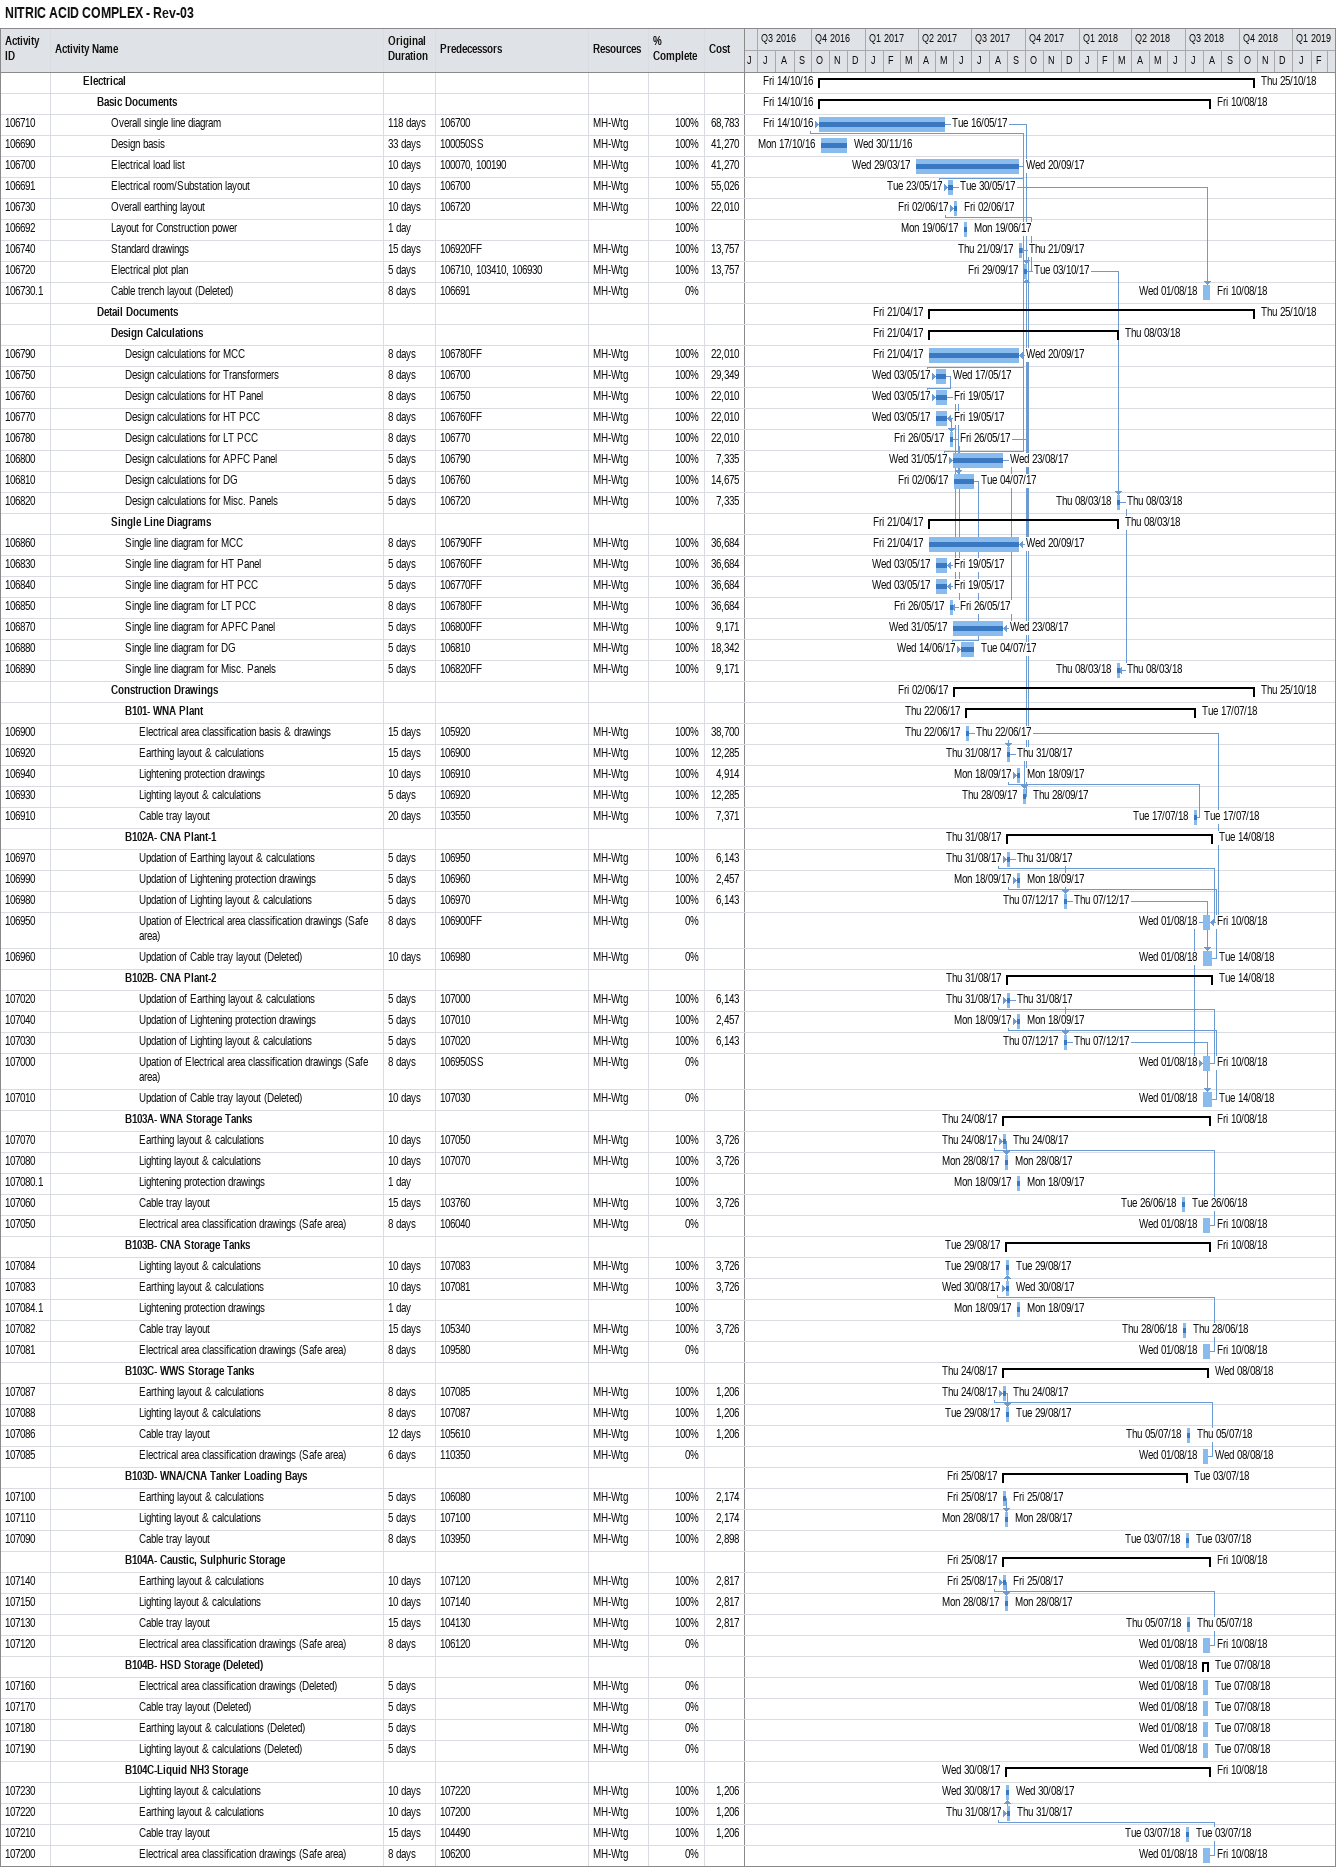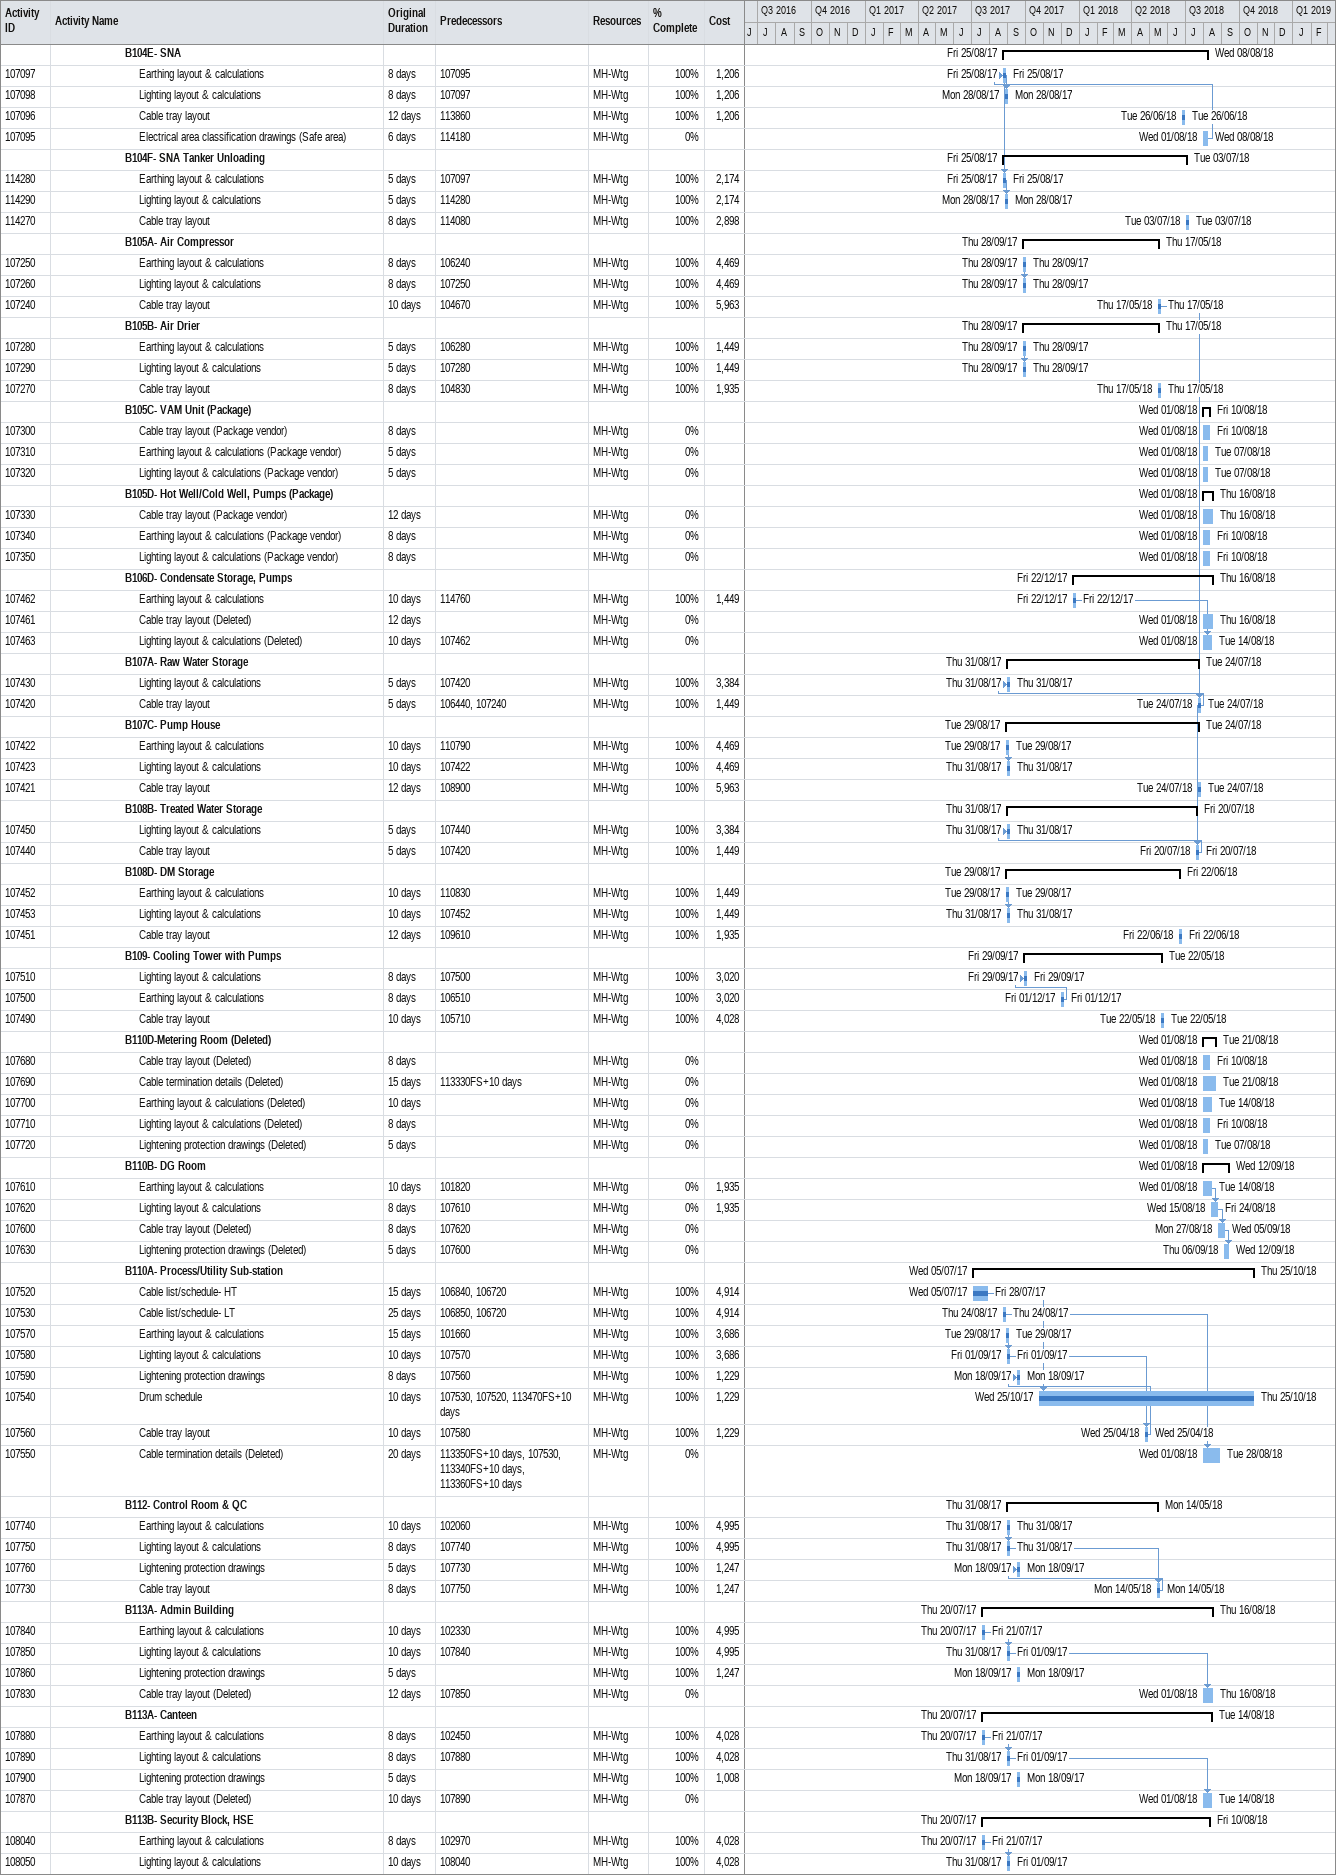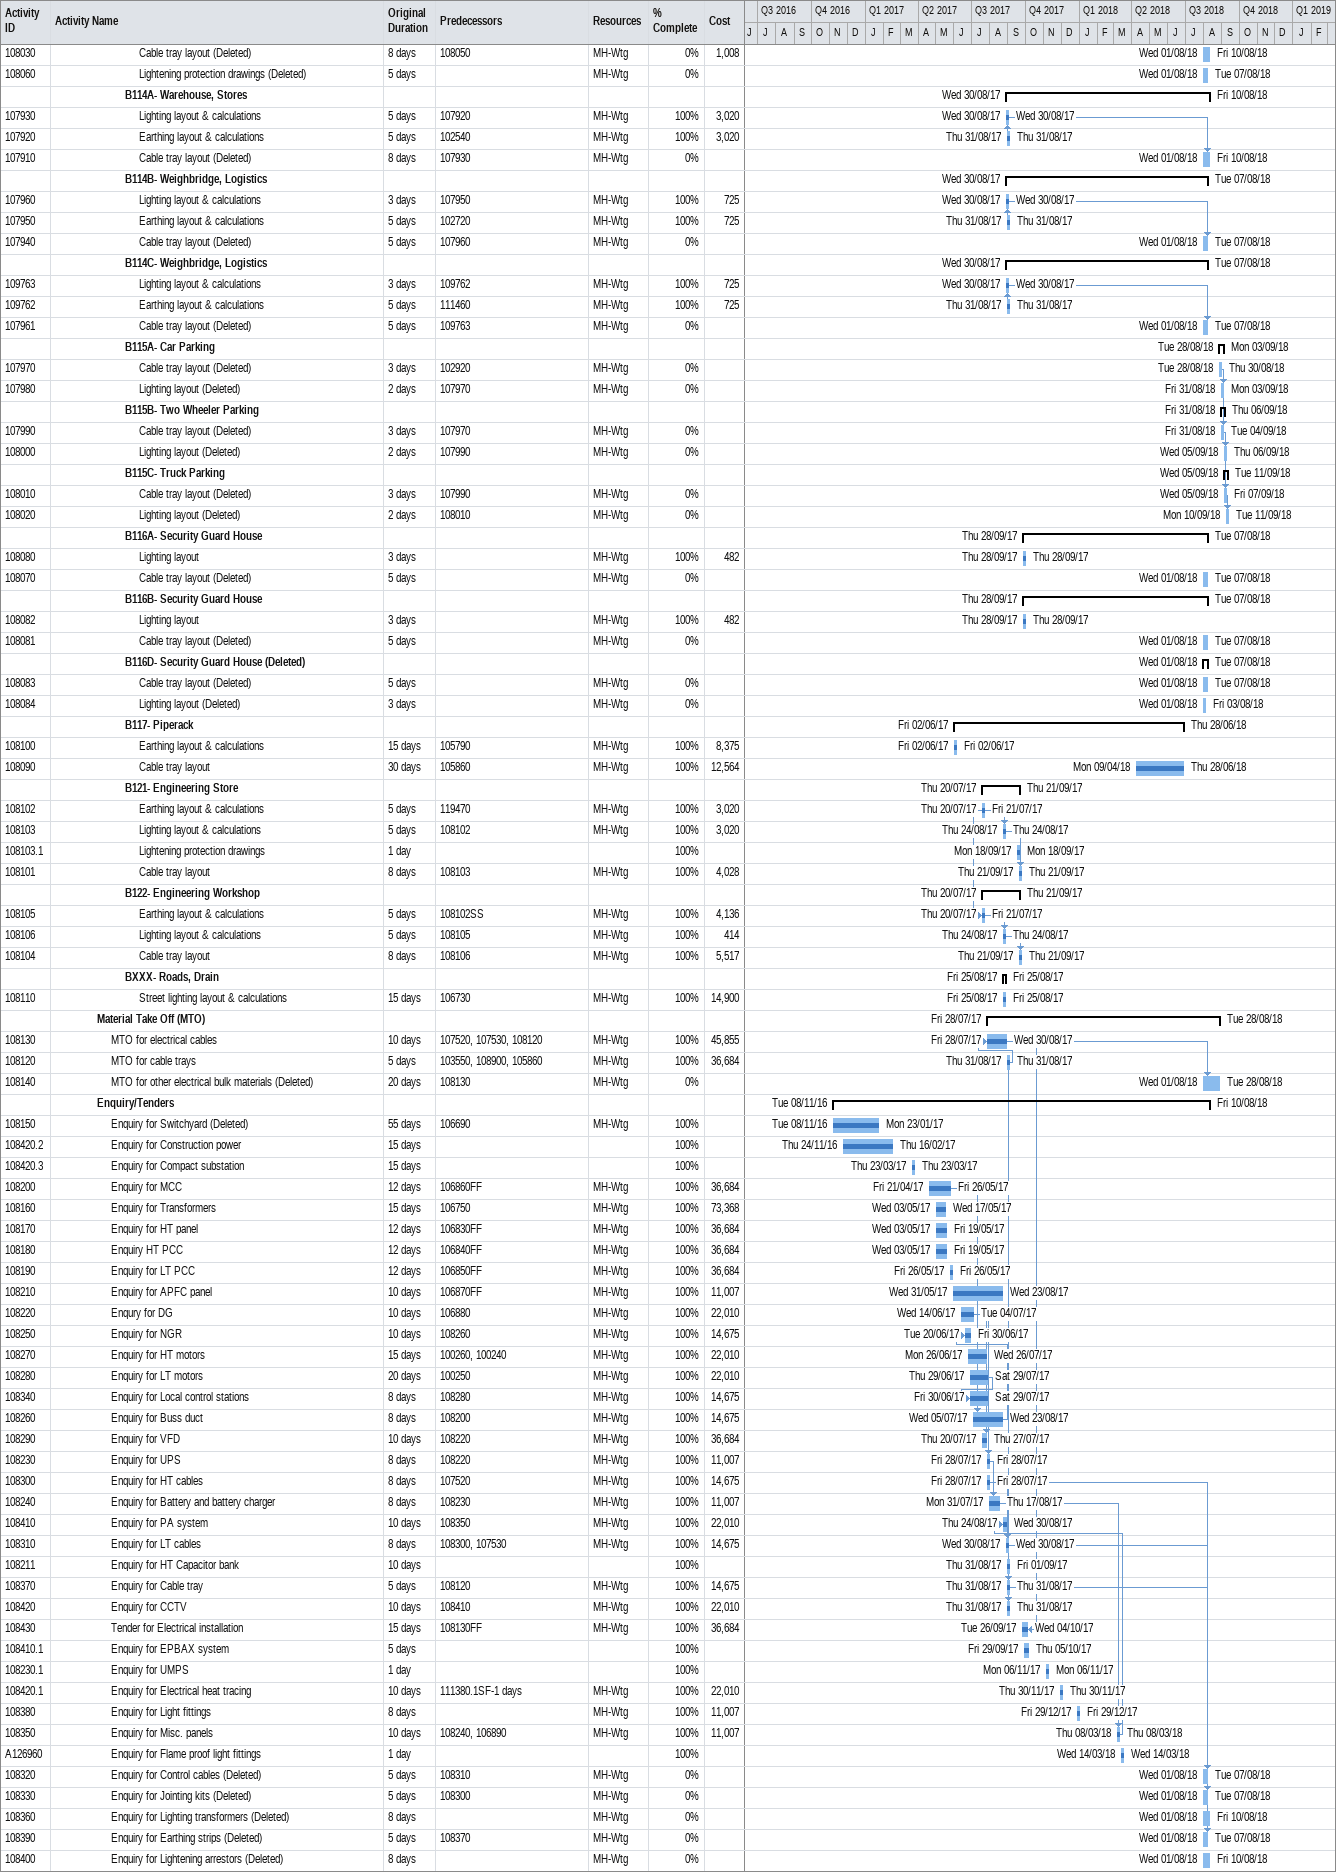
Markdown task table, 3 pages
NITRIC ACID COMPLEX - Rev-03

| ID | Level | Task | Original duration | Start | Finish | Predecessors | Resources | % complete | Cost |
|---|---|---|---|---|---|---|---|---|---|
|  | 3 | **Electrical** |  | 2016-10-14 | 2018-10-25 |  |  |  |  |
|  | 4 | **Basic Documents** |  | 2016-10-14 | 2018-08-10 |  |  |  |  |
| 106710 | 5 | Overall single line diagram | 118d | 2016-10-14 | 2017-05-16 | 106700 | MH-Wtg | 100 | 68783 |
| 106690 | 5 | Design basis | 33d | 2016-10-17 | 2016-11-30 | 100050SS | MH-Wtg | 100 | 41270 |
| 106700 | 5 | Electrical load list | 10d | 2017-03-29 | 2017-09-20 | 100070, 100190 | MH-Wtg | 100 | 41270 |
| 106691 | 5 | Electrical room/Substation layout | 10d | 2017-05-23 | 2017-05-30 | 106700 | MH-Wtg | 100 | 55026 |
| 106730 | 5 | Overall earthing layout | 10d | 2017-06-02 | 2017-06-02 | 106720 | MH-Wtg | 100 | 22010 |
| 106692 | 5 | Layout for Construction power | 1d | 2017-06-19 | 2017-06-19 |  |  | 100 |  |
| 106740 | 5 | Standard drawings | 15d | 2017-09-21 | 2017-09-21 | 106920FF | MH-Wtg | 100 | 13757 |
| 106720 | 5 | Electrical plot plan | 5d | 2017-09-29 | 2017-10-03 | 106710, 103410, 106930 | MH-Wtg | 100 | 13757 |
| 106730.1 | 5 | Cable trench layout (Deleted) | 8d | 2018-08-01 | 2018-08-10 | 106691 | MH-Wtg | 0 |  |
|  | 4 | **Detail Documents** |  | 2017-04-21 | 2018-10-25 |  |  |  |  |
|  | 5 | **Design Calculations** |  | 2017-04-21 | 2018-03-08 |  |  |  |  |
| 106790 | 6 | Design calculations for MCC | 8d | 2017-04-21 | 2017-09-20 | 106780FF | MH-Wtg | 100 | 22010 |
| 106750 | 6 | Design calculations for Transformers | 8d | 2017-05-03 | 2017-05-17 | 106700 | MH-Wtg | 100 | 29349 |
| 106760 | 6 | Design calculations for HT Panel | 8d | 2017-05-03 | 2017-05-19 | 106750 | MH-Wtg | 100 | 22010 |
| 106770 | 6 | Design calculations for HT PCC | 8d | 2017-05-03 | 2017-05-19 | 106760FF | MH-Wtg | 100 | 22010 |
| 106780 | 6 | Design calculations for LT PCC | 8d | 2017-05-26 | 2017-05-26 | 106770 | MH-Wtg | 100 | 22010 |
| 106800 | 6 | Design calculations for APFC Panel | 5d | 2017-05-31 | 2017-08-23 | 106790 | MH-Wtg | 100 | 7335 |
| 106810 | 6 | Design calculations for DG | 5d | 2017-06-02 | 2017-07-04 | 106760 | MH-Wtg | 100 | 14675 |
| 106820 | 6 | Design calculations for Misc. Panels | 5d | 2018-03-08 | 2018-03-08 | 106720 | MH-Wtg | 100 | 7335 |
|  | 5 | **Single Line Diagrams** |  | 2017-04-21 | 2018-03-08 |  |  |  |  |
| 106860 | 6 | Single line diagram for MCC | 8d | 2017-04-21 | 2017-09-20 | 106790FF | MH-Wtg | 100 | 36684 |
| 106830 | 6 | Single line diagram for HT Panel | 5d | 2017-05-03 | 2017-05-19 | 106760FF | MH-Wtg | 100 | 36684 |
| 106840 | 6 | Single line diagram for HT PCC | 5d | 2017-05-03 | 2017-05-19 | 106770FF | MH-Wtg | 100 | 36684 |
| 106850 | 6 | Single line diagram for LT PCC | 8d | 2017-05-26 | 2017-05-26 | 106780FF | MH-Wtg | 100 | 36684 |
| 106870 | 6 | Single line diagram for APFC Panel | 5d | 2017-05-31 | 2017-08-23 | 106800FF | MH-Wtg | 100 | 9171 |
| 106880 | 6 | Single line diagram for DG | 5d | 2017-06-14 | 2017-07-04 | 106810 | MH-Wtg | 100 | 18342 |
| 106890 | 6 | Single line diagram for Misc. Panels | 5d | 2018-03-08 | 2018-03-08 | 106820FF | MH-Wtg | 100 | 9171 |
|  | 5 | **Construction Drawings** |  | 2017-06-02 | 2018-10-25 |  |  |  |  |
|  | 6 | **B101- WNA Plant** |  | 2017-06-22 | 2018-07-17 |  |  |  |  |
| 106900 | 7 | Electrical area classification basis & drawings | 15d | 2017-06-22 | 2017-06-22 | 105920 | MH-Wtg | 100 | 38700 |
| 106920 | 7 | Earthing layout & calculations | 15d | 2017-08-31 | 2017-08-31 | 106900 | MH-Wtg | 100 | 12285 |
| 106940 | 7 | Lightening protection drawings | 10d | 2017-09-18 | 2017-09-18 | 106910 | MH-Wtg | 100 | 4914 |
| 106930 | 7 | Lighting layout & calculations | 5d | 2017-09-28 | 2017-09-28 | 106920 | MH-Wtg | 100 | 12285 |
| 106910 | 7 | Cable tray layout | 20d | 2018-07-17 | 2018-07-17 | 103550 | MH-Wtg | 100 | 7371 |
|  | 6 | **B102A- CNA Plant-1** |  | 2017-08-31 | 2018-08-14 |  |  |  |  |
| 106970 | 7 | Updation of Earthing layout & calculations | 5d | 2017-08-31 | 2017-08-31 | 106950 | MH-Wtg | 100 | 6143 |
| 106990 | 7 | Updation of Lightening protection drawings | 5d | 2017-09-18 | 2017-09-18 | 106960 | MH-Wtg | 100 | 2457 |
| 106980 | 7 | Updation of Lighting layout & calculations | 5d | 2017-12-07 | 2017-12-07 | 106970 | MH-Wtg | 100 | 6143 |
| 106950 | 7 | Upation of Electrical area classification drawings (Safe area) | 8d | 2018-08-01 | 2018-08-10 | 106900FF | MH-Wtg | 0 |  |
| 106960 | 7 | Updation of Cable tray layout (Deleted) | 10d | 2018-08-01 | 2018-08-14 | 106980 | MH-Wtg | 0 |  |
|  | 6 | **B102B- CNA Plant-2** |  | 2017-08-31 | 2018-08-14 |  |  |  |  |
| 107020 | 7 | Updation of Earthing layout & calculations | 5d | 2017-08-31 | 2017-08-31 | 107000 | MH-Wtg | 100 | 6143 |
| 107040 | 7 | Updation of Lightening protection drawings | 5d | 2017-09-18 | 2017-09-18 | 107010 | MH-Wtg | 100 | 2457 |
| 107030 | 7 | Updation of Lighting layout & calculations | 5d | 2017-12-07 | 2017-12-07 | 107020 | MH-Wtg | 100 | 6143 |
| 107000 | 7 | Upation of Electrical area classification drawings (Safe area) | 8d | 2018-08-01 | 2018-08-10 | 106950SS | MH-Wtg | 0 |  |
| 107010 | 7 | Updation of Cable tray layout (Deleted) | 10d | 2018-08-01 | 2018-08-14 | 107030 | MH-Wtg | 0 |  |
|  | 6 | **B103A- WNA Storage Tanks** |  | 2017-08-24 | 2018-08-10 |  |  |  |  |
| 107070 | 7 | Earthing layout & calculations | 10d | 2017-08-24 | 2017-08-24 | 107050 | MH-Wtg | 100 | 3726 |
| 107080 | 7 | Lighting layout & calculations | 10d | 2017-08-28 | 2017-08-28 | 107070 | MH-Wtg | 100 | 3726 |
| 107080.1 | 7 | Lightening protection drawings | 1d | 2017-09-18 | 2017-09-18 |  |  | 100 |  |
| 107060 | 7 | Cable tray layout | 15d | 2018-06-26 | 2018-06-26 | 103760 | MH-Wtg | 100 | 3726 |
| 107050 | 7 | Electrical area classification drawings (Safe area) | 8d | 2018-08-01 | 2018-08-10 | 106040 | MH-Wtg | 0 |  |
|  | 6 | **B103B- CNA Storage Tanks** |  | 2017-08-29 | 2018-08-10 |  |  |  |  |
| 107084 | 7 | Lighting layout & calculations | 10d | 2017-08-29 | 2017-08-29 | 107083 | MH-Wtg | 100 | 3726 |
| 107083 | 7 | Earthing layout & calculations | 10d | 2017-08-30 | 2017-08-30 | 107081 | MH-Wtg | 100 | 3726 |
| 107084.1 | 7 | Lightening protection drawings | 1d | 2017-09-18 | 2017-09-18 |  |  | 100 |  |
| 107082 | 7 | Cable tray layout | 15d | 2018-06-28 | 2018-06-28 | 105340 | MH-Wtg | 100 | 3726 |
| 107081 | 7 | Electrical area classification drawings (Safe area) | 8d | 2018-08-01 | 2018-08-10 | 109580 | MH-Wtg | 0 |  |
|  | 6 | **B103C- WWS Storage Tanks** |  | 2017-08-24 | 2018-08-08 |  |  |  |  |
| 107087 | 7 | Earthing layout & calculations | 8d | 2017-08-24 | 2017-08-24 | 107085 | MH-Wtg | 100 | 1206 |
| 107088 | 7 | Lighting layout & calculations | 8d | 2017-08-29 | 2017-08-29 | 107087 | MH-Wtg | 100 | 1206 |
| 107086 | 7 | Cable tray layout | 12d | 2018-07-05 | 2018-07-05 | 105610 | MH-Wtg | 100 | 1206 |
| 107085 | 7 | Electrical area classification drawings (Safe area) | 6d | 2018-08-01 | 2018-08-08 | 110350 | MH-Wtg | 0 |  |
|  | 6 | **B103D- WNA/CNA Tanker Loading Bays** |  | 2017-08-25 | 2018-07-03 |  |  |  |  |
| 107100 | 7 | Earthing layout & calculations | 5d | 2017-08-25 | 2017-08-25 | 106080 | MH-Wtg | 100 | 2174 |
| 107110 | 7 | Lighting layout & calculations | 5d | 2017-08-28 | 2017-08-28 | 107100 | MH-Wtg | 100 | 2174 |
| 107090 | 7 | Cable tray layout | 8d | 2018-07-03 | 2018-07-03 | 103950 | MH-Wtg | 100 | 2898 |
|  | 6 | **B104A- Caustic, Sulphuric Storage** |  | 2017-08-25 | 2018-08-10 |  |  |  |  |
| 107140 | 7 | Earthing layout & calculations | 10d | 2017-08-25 | 2017-08-25 | 107120 | MH-Wtg | 100 | 2817 |
| 107150 | 7 | Lighting layout & calculations | 10d | 2017-08-28 | 2017-08-28 | 107140 | MH-Wtg | 100 | 2817 |
| 107130 | 7 | Cable tray layout | 15d | 2018-07-05 | 2018-07-05 | 104130 | MH-Wtg | 100 | 2817 |
| 107120 | 7 | Electrical area classification drawings (Safe area) | 8d | 2018-08-01 | 2018-08-10 | 106120 | MH-Wtg | 0 |  |
|  | 6 | **B104B- HSD Storage (Deleted)** |  | 2018-08-01 | 2018-08-07 |  |  |  |  |
| 107160 | 7 | Electrical area classification drawings (Deleted) | 5d | 2018-08-01 | 2018-08-07 |  | MH-Wtg | 0 |  |
| 107170 | 7 | Cable tray layout (Deleted) | 5d | 2018-08-01 | 2018-08-07 |  | MH-Wtg | 0 |  |
| 107180 | 7 | Earthing layout & calculations (Deleted) | 5d | 2018-08-01 | 2018-08-07 |  | MH-Wtg | 0 |  |
| 107190 | 7 | Lighting layout & calculations (Deleted) | 5d | 2018-08-01 | 2018-08-07 |  | MH-Wtg | 0 |  |
|  | 6 | **B104C-Liquid NH3 Storage** |  | 2017-08-30 | 2018-08-10 |  |  |  |  |
| 107230 | 7 | Lighting layout & calculations | 10d | 2017-08-30 | 2017-08-30 | 107220 | MH-Wtg | 100 | 1206 |
| 107220 | 7 | Earthing layout & calculations | 10d | 2017-08-31 | 2017-08-31 | 107200 | MH-Wtg | 100 | 1206 |
| 107210 | 7 | Cable tray layout | 15d | 2018-07-03 | 2018-07-03 | 104490 | MH-Wtg | 100 | 1206 |
| 107200 | 7 | Electrical area classification drawings (Safe area) | 8d | 2018-08-01 | 2018-08-10 | 106200 | MH-Wtg | 0 |  |
|  | 6 | **B104E- SNA** |  | 2017-08-25 | 2018-08-08 |  |  |  |  |
| 107097 | 7 | Earthing layout & calculations | 8d | 2017-08-25 | 2017-08-25 | 107095 | MH-Wtg | 100 | 1206 |
| 107098 | 7 | Lighting layout & calculations | 8d | 2017-08-28 | 2017-08-28 | 107097 | MH-Wtg | 100 | 1206 |
| 107096 | 7 | Cable tray layout | 12d | 2018-06-26 | 2018-06-26 | 113860 | MH-Wtg | 100 | 1206 |
| 107095 | 7 | Electrical area classification drawings (Safe area) | 6d | 2018-08-01 | 2018-08-08 | 114180 | MH-Wtg | 0 |  |
|  | 6 | **B104F- SNA Tanker Unloading** |  | 2017-08-25 | 2018-07-03 |  |  |  |  |
| 114280 | 7 | Earthing layout & calculations | 5d | 2017-08-25 | 2017-08-25 | 107097 | MH-Wtg | 100 | 2174 |
| 114290 | 7 | Lighting layout & calculations | 5d | 2017-08-28 | 2017-08-28 | 114280 | MH-Wtg | 100 | 2174 |
| 114270 | 7 | Cable tray layout | 8d | 2018-07-03 | 2018-07-03 | 114080 | MH-Wtg | 100 | 2898 |
|  | 6 | **B105A- Air Compressor** |  | 2017-09-28 | 2018-05-17 |  |  |  |  |
| 107250 | 7 | Earthing layout & calculations | 8d | 2017-09-28 | 2017-09-28 | 106240 | MH-Wtg | 100 | 4469 |
| 107260 | 7 | Lighting layout & calculations | 8d | 2017-09-28 | 2017-09-28 | 107250 | MH-Wtg | 100 | 4469 |
| 107240 | 7 | Cable tray layout | 10d | 2018-05-17 | 2018-05-17 | 104670 | MH-Wtg | 100 | 5963 |
|  | 6 | **B105B- Air Drier** |  | 2017-09-28 | 2018-05-17 |  |  |  |  |
| 107280 | 7 | Earthing layout & calculations | 5d | 2017-09-28 | 2017-09-28 | 106280 | MH-Wtg | 100 | 1449 |
| 107290 | 7 | Lighting layout & calculations | 5d | 2017-09-28 | 2017-09-28 | 107280 | MH-Wtg | 100 | 1449 |
| 107270 | 7 | Cable tray layout | 8d | 2018-05-17 | 2018-05-17 | 104830 | MH-Wtg | 100 | 1935 |
|  | 6 | **B105C- VAM Unit (Package)** |  | 2018-08-01 | 2018-08-10 |  |  |  |  |
| 107300 | 7 | Cable tray layout (Package vendor) | 8d | 2018-08-01 | 2018-08-10 |  | MH-Wtg | 0 |  |
| 107310 | 7 | Earthing layout & calculations (Package vendor) | 5d | 2018-08-01 | 2018-08-07 |  | MH-Wtg | 0 |  |
| 107320 | 7 | Lighting layout & calculations (Package vendor) | 5d | 2018-08-01 | 2018-08-07 |  | MH-Wtg | 0 |  |
|  | 6 | **B105D- Hot Well/Cold Well, Pumps (Package)** |  | 2018-08-01 | 2018-08-16 |  |  |  |  |
| 107330 | 7 | Cable tray layout (Package vendor) | 12d | 2018-08-01 | 2018-08-16 |  | MH-Wtg | 0 |  |
| 107340 | 7 | Earthing layout & calculations (Package vendor) | 8d | 2018-08-01 | 2018-08-10 |  | MH-Wtg | 0 |  |
| 107350 | 7 | Lighting layout & calculations (Package vendor) | 8d | 2018-08-01 | 2018-08-10 |  | MH-Wtg | 0 |  |
|  | 6 | **B106D- Condensate Storage, Pumps** |  | 2017-12-22 | 2018-08-16 |  |  |  |  |
| 107462 | 7 | Earthing layout & calculations | 10d | 2017-12-22 | 2017-12-22 | 114760 | MH-Wtg | 100 | 1449 |
| 107461 | 7 | Cable tray layout (Deleted) | 12d | 2018-08-01 | 2018-08-16 |  | MH-Wtg | 0 |  |
| 107463 | 7 | Lighting layout & calculations (Deleted) | 10d | 2018-08-01 | 2018-08-14 | 107462 | MH-Wtg | 0 |  |
|  | 6 | **B107A- Raw Water Storage** |  | 2017-08-31 | 2018-07-24 |  |  |  |  |
| 107430 | 7 | Lighting layout & calculations | 5d | 2017-08-31 | 2017-08-31 | 107420 | MH-Wtg | 100 | 3384 |
| 107420 | 7 | Cable tray layout | 5d | 2018-07-24 | 2018-07-24 | 106440, 107240 | MH-Wtg | 100 | 1449 |
|  | 6 | **B107C- Pump House** |  | 2017-08-29 | 2018-07-24 |  |  |  |  |
| 107422 | 7 | Earthing layout & calculations | 10d | 2017-08-29 | 2017-08-29 | 110790 | MH-Wtg | 100 | 4469 |
| 107423 | 7 | Lighting layout & calculations | 10d | 2017-08-31 | 2017-08-31 | 107422 | MH-Wtg | 100 | 4469 |
| 107421 | 7 | Cable tray layout | 12d | 2018-07-24 | 2018-07-24 | 108900 | MH-Wtg | 100 | 5963 |
|  | 6 | **B108B- Treated Water Storage** |  | 2017-08-31 | 2018-07-20 |  |  |  |  |
| 107450 | 7 | Lighting layout & calculations | 5d | 2017-08-31 | 2017-08-31 | 107440 | MH-Wtg | 100 | 3384 |
| 107440 | 7 | Cable tray layout | 5d | 2018-07-20 | 2018-07-20 | 107420 | MH-Wtg | 100 | 1449 |
|  | 6 | **B108D- DM Storage** |  | 2017-08-29 | 2018-06-22 |  |  |  |  |
| 107452 | 7 | Earthing layout & calculations | 10d | 2017-08-29 | 2017-08-29 | 110830 | MH-Wtg | 100 | 1449 |
| 107453 | 7 | Lighting layout & calculations | 10d | 2017-08-31 | 2017-08-31 | 107452 | MH-Wtg | 100 | 1449 |
| 107451 | 7 | Cable tray layout | 12d | 2018-06-22 | 2018-06-22 | 109610 | MH-Wtg | 100 | 1935 |
|  | 6 | **B109- Cooling Tower with Pumps** |  | 2017-09-29 | 2018-05-22 |  |  |  |  |
| 107510 | 7 | Lighting layout & calculations | 8d | 2017-09-29 | 2017-09-29 | 107500 | MH-Wtg | 100 | 3020 |
| 107500 | 7 | Earthing layout & calculations | 8d | 2017-12-01 | 2017-12-01 | 106510 | MH-Wtg | 100 | 3020 |
| 107490 | 7 | Cable tray layout | 10d | 2018-05-22 | 2018-05-22 | 105710 | MH-Wtg | 100 | 4028 |
|  | 6 | **B110D-Metering Room (Deleted)** |  | 2018-08-01 | 2018-08-21 |  |  |  |  |
| 107680 | 7 | Cable tray layout (Deleted) | 8d | 2018-08-01 | 2018-08-10 |  | MH-Wtg | 0 |  |
| 107690 | 7 | Cable termination details (Deleted) | 15d | 2018-08-01 | 2018-08-21 | 113330FS+10d | MH-Wtg | 0 |  |
| 107700 | 7 | Earthing layout & calculations (Deleted) | 10d | 2018-08-01 | 2018-08-14 |  | MH-Wtg | 0 |  |
| 107710 | 7 | Lighting layout & calculations (Deleted) | 8d | 2018-08-01 | 2018-08-10 |  | MH-Wtg | 0 |  |
| 107720 | 7 | Lightening protection drawings (Deleted) | 5d | 2018-08-01 | 2018-08-07 |  | MH-Wtg | 0 |  |
|  | 6 | **B110B- DG Room** |  | 2018-08-01 | 2018-09-12 |  |  |  |  |
| 107610 | 7 | Earthing layout & calculations | 10d | 2018-08-01 | 2018-08-14 | 101820 | MH-Wtg | 0 | 1935 |
| 107620 | 7 | Lighting layout & calculations | 8d | 2018-08-15 | 2018-08-24 | 107610 | MH-Wtg | 0 | 1935 |
| 107600 | 7 | Cable tray layout (Deleted) | 8d | 2018-08-27 | 2018-09-05 | 107620 | MH-Wtg | 0 |  |
| 107630 | 7 | Lightening protection drawings (Deleted) | 5d | 2018-09-06 | 2018-09-12 | 107600 | MH-Wtg | 0 |  |
|  | 6 | **B110A- Process/Utility Sub-station** |  | 2017-07-05 | 2018-10-25 |  |  |  |  |
| 107520 | 7 | Cable list/schedule- HT | 15d | 2017-07-05 | 2017-07-28 | 106840, 106720 | MH-Wtg | 100 | 4914 |
| 107530 | 7 | Cable list/schedule- LT | 25d | 2017-08-24 | 2017-08-24 | 106850, 106720 | MH-Wtg | 100 | 4914 |
| 107570 | 7 | Earthing layout & calculations | 15d | 2017-08-29 | 2017-08-29 | 101660 | MH-Wtg | 100 | 3686 |
| 107580 | 7 | Lighting layout & calculations | 10d | 2017-09-01 | 2017-09-01 | 107570 | MH-Wtg | 100 | 3686 |
| 107590 | 7 | Lightening protection drawings | 8d | 2017-09-18 | 2017-09-18 | 107560 | MH-Wtg | 100 | 1229 |
| 107540 | 7 | Drum schedule | 10d | 2017-10-25 | 2018-10-25 | 107530, 107520, 113470FS+10d | MH-Wtg | 100 | 1229 |
| 107560 | 7 | Cable tray layout | 10d | 2018-04-25 | 2018-04-25 | 107580 | MH-Wtg | 100 | 1229 |
| 107550 | 7 | Cable termination details (Deleted) | 20d | 2018-08-01 | 2018-08-28 | 113350FS+10d, 107530, 113340FS+10d, 113360FS+10d | MH-Wtg | 0 |  |
|  | 6 | **B112- Control Room & QC** |  | 2017-08-31 | 2018-05-14 |  |  |  |  |
| 107740 | 7 | Earthing layout & calculations | 10d | 2017-08-31 | 2017-08-31 | 102060 | MH-Wtg | 100 | 4995 |
| 107750 | 7 | Lighting layout & calculations | 8d | 2017-08-31 | 2017-08-31 | 107740 | MH-Wtg | 100 | 4995 |
| 107760 | 7 | Lightening protection drawings | 5d | 2017-09-18 | 2017-09-18 | 107730 | MH-Wtg | 100 | 1247 |
| 107730 | 7 | Cable tray layout | 8d | 2018-05-14 | 2018-05-14 | 107750 | MH-Wtg | 100 | 1247 |
|  | 6 | **B113A- Admin Building** |  | 2017-07-20 | 2018-08-16 |  |  |  |  |
| 107840 | 7 | Earthing layout & calculations | 10d | 2017-07-20 | 2017-07-21 | 102330 | MH-Wtg | 100 | 4995 |
| 107850 | 7 | Lighting layout & calculations | 10d | 2017-08-31 | 2017-09-01 | 107840 | MH-Wtg | 100 | 4995 |
| 107860 | 7 | Lightening protection drawings | 5d | 2017-09-18 | 2017-09-18 |  | MH-Wtg | 100 | 1247 |
| 107830 | 7 | Cable tray layout (Deleted) | 12d | 2018-08-01 | 2018-08-16 | 107850 | MH-Wtg | 0 |  |
|  | 6 | **B113A- Canteen** |  | 2017-07-20 | 2018-08-14 |  |  |  |  |
| 107880 | 7 | Earthing layout & calculations | 8d | 2017-07-20 | 2017-07-21 | 102450 | MH-Wtg | 100 | 4028 |
| 107890 | 7 | Lighting layout & calculations | 8d | 2017-08-31 | 2017-09-01 | 107880 | MH-Wtg | 100 | 4028 |
| 107900 | 7 | Lightening protection drawings | 5d | 2017-09-18 | 2017-09-18 |  | MH-Wtg | 100 | 1008 |
| 107870 | 7 | Cable tray layout (Deleted) | 10d | 2018-08-01 | 2018-08-14 | 107890 | MH-Wtg | 0 |  |
|  | 6 | **B113B- Security Block, HSE** |  | 2017-07-20 | 2018-08-10 |  |  |  |  |
| 108040 | 7 | Earthing layout & calculations | 8d | 2017-07-20 | 2017-07-21 | 102970 | MH-Wtg | 100 | 4028 |
| 108050 | 7 | Lighting layout & calculations | 10d | 2017-08-31 | 2017-09-01 | 108040 | MH-Wtg | 100 | 4028 |
| 108030 | 7 | Cable tray layout (Deleted) | 8d | 2018-08-01 | 2018-08-10 | 108050 | MH-Wtg | 0 | 1008 |
| 108060 | 7 | Lightening protection drawings (Deleted) | 5d | 2018-08-01 | 2018-08-07 |  | MH-Wtg | 0 |  |
|  | 6 | **B114A- Warehouse, Stores** |  | 2017-08-30 | 2018-08-10 |  |  |  |  |
| 107930 | 7 | Lighting layout & calculations | 5d | 2017-08-30 | 2017-08-30 | 107920 | MH-Wtg | 100 | 3020 |
| 107920 | 7 | Earthing layout & calculations | 5d | 2017-08-31 | 2017-08-31 | 102540 | MH-Wtg | 100 | 3020 |
| 107910 | 7 | Cable tray layout (Deleted) | 8d | 2018-08-01 | 2018-08-10 | 107930 | MH-Wtg | 0 |  |
|  | 6 | **B114B- Weighbridge, Logistics** |  | 2017-08-30 | 2018-08-07 |  |  |  |  |
| 107960 | 7 | Lighting layout & calculations | 3d | 2017-08-30 | 2017-08-30 | 107950 | MH-Wtg | 100 | 725 |
| 107950 | 7 | Earthing layout & calculations | 5d | 2017-08-31 | 2017-08-31 | 102720 | MH-Wtg | 100 | 725 |
| 107940 | 7 | Cable tray layout (Deleted) | 5d | 2018-08-01 | 2018-08-07 | 107960 | MH-Wtg | 0 |  |
|  | 6 | **B114C- Weighbridge, Logistics** |  | 2017-08-30 | 2018-08-07 |  |  |  |  |
| 109763 | 7 | Lighting layout & calculations | 3d | 2017-08-30 | 2017-08-30 | 109762 | MH-Wtg | 100 | 725 |
| 109762 | 7 | Earthing layout & calculations | 5d | 2017-08-31 | 2017-08-31 | 111460 | MH-Wtg | 100 | 725 |
| 107961 | 7 | Cable tray layout (Deleted) | 5d | 2018-08-01 | 2018-08-07 | 109763 | MH-Wtg | 0 |  |
|  | 6 | **B115A- Car Parking** |  | 2018-08-28 | 2018-09-03 |  |  |  |  |
| 107970 | 7 | Cable tray layout (Deleted) | 3d | 2018-08-28 | 2018-08-30 | 102920 | MH-Wtg | 0 |  |
| 107980 | 7 | Lighting layout (Deleted) | 2d | 2018-08-31 | 2018-09-03 | 107970 | MH-Wtg | 0 |  |
|  | 6 | **B115B- Two Wheeler Parking** |  | 2018-08-31 | 2018-09-06 |  |  |  |  |
| 107990 | 7 | Cable tray layout (Deleted) | 3d | 2018-08-31 | 2018-09-04 | 107970 | MH-Wtg | 0 |  |
| 108000 | 7 | Lighting layout (Deleted) | 2d | 2018-09-05 | 2018-09-06 | 107990 | MH-Wtg | 0 |  |
|  | 6 | **B115C- Truck Parking** |  | 2018-09-05 | 2018-09-11 |  |  |  |  |
| 108010 | 7 | Cable tray layout (Deleted) | 3d | 2018-09-05 | 2018-09-07 | 107990 | MH-Wtg | 0 |  |
| 108020 | 7 | Lighting layout (Deleted) | 2d | 2018-09-10 | 2018-09-11 | 108010 | MH-Wtg | 0 |  |
|  | 6 | **B116A- Security Guard House** |  | 2017-09-28 | 2018-08-07 |  |  |  |  |
| 108080 | 7 | Lighting layout | 3d | 2017-09-28 | 2017-09-28 |  | MH-Wtg | 100 | 482 |
| 108070 | 7 | Cable tray layout (Deleted) | 5d | 2018-08-01 | 2018-08-07 |  | MH-Wtg | 0 |  |
|  | 6 | **B116B- Security Guard House** |  | 2017-09-28 | 2018-08-07 |  |  |  |  |
| 108082 | 7 | Lighting layout | 3d | 2017-09-28 | 2017-09-28 |  | MH-Wtg | 100 | 482 |
| 108081 | 7 | Cable tray layout (Deleted) | 5d | 2018-08-01 | 2018-08-07 |  | MH-Wtg | 0 |  |
|  | 6 | **B116D- Security Guard House (Deleted)** |  | 2018-08-01 | 2018-08-07 |  |  |  |  |
| 108083 | 7 | Cable tray layout (Deleted) | 5d | 2018-08-01 | 2018-08-07 |  | MH-Wtg | 0 |  |
| 108084 | 7 | Lighting layout (Deleted) | 3d | 2018-08-01 | 2018-08-03 |  | MH-Wtg | 0 |  |
|  | 6 | **B117- Piperack** |  | 2017-06-02 | 2018-06-28 |  |  |  |  |
| 108100 | 7 | Earthing layout & calculations | 15d | 2017-06-02 | 2017-06-02 | 105790 | MH-Wtg | 100 | 8375 |
| 108090 | 7 | Cable tray layout | 30d | 2018-04-09 | 2018-06-28 | 105860 | MH-Wtg | 100 | 12564 |
|  | 6 | **B121- Engineering Store** |  | 2017-07-20 | 2017-09-21 |  |  |  |  |
| 108102 | 7 | Earthing layout & calculations | 5d | 2017-07-20 | 2017-07-21 | 119470 | MH-Wtg | 100 | 3020 |
| 108103 | 7 | Lighting layout & calculations | 5d | 2017-08-24 | 2017-08-24 | 108102 | MH-Wtg | 100 | 3020 |
| 108103.1 | 7 | Lightening protection drawings | 1d | 2017-09-18 | 2017-09-18 |  |  | 100 |  |
| 108101 | 7 | Cable tray layout | 8d | 2017-09-21 | 2017-09-21 | 108103 | MH-Wtg | 100 | 4028 |
|  | 6 | **B122- Engineering Workshop** |  | 2017-07-20 | 2017-09-21 |  |  |  |  |
| 108105 | 7 | Earthing layout & calculations | 5d | 2017-07-20 | 2017-07-21 | 108102SS | MH-Wtg | 100 | 4136 |
| 108106 | 7 | Lighting layout & calculations | 5d | 2017-08-24 | 2017-08-24 | 108105 | MH-Wtg | 100 | 414 |
| 108104 | 7 | Cable tray layout | 8d | 2017-09-21 | 2017-09-21 | 108106 | MH-Wtg | 100 | 5517 |
|  | 6 | **BXXX- Roads, Drain** |  | 2017-08-25 | 2017-08-25 |  |  |  |  |
| 108110 | 7 | Street lighting layout & calculations | 15d | 2017-08-25 | 2017-08-25 | 106730 | MH-Wtg | 100 | 14900 |
|  | 4 | **Material Take Off (MTO)** |  | 2017-07-28 | 2018-08-28 |  |  |  |  |
| 108130 | 5 | MTO for electrical cables | 10d | 2017-07-28 | 2017-08-30 | 107520, 107530, 108120 | MH-Wtg | 100 | 45855 |
| 108120 | 5 | MTO for cable trays | 5d | 2017-08-31 | 2017-08-31 | 103550, 108900, 105860 | MH-Wtg | 100 | 36684 |
| 108140 | 5 | MTO for other electrical bulk materials (Deleted) | 20d | 2018-08-01 | 2018-08-28 | 108130 | MH-Wtg | 0 |  |
|  | 4 | **Enquiry/Tenders** |  | 2016-11-08 | 2018-08-10 |  |  |  |  |
| 108150 | 5 | Enquiry for Switchyard (Deleted) | 55d | 2016-11-08 | 2017-01-23 | 106690 | MH-Wtg | 100 |  |
| 108420.2 | 5 | Enquiry for Construction power | 15d | 2016-11-24 | 2017-02-16 |  |  | 100 |  |
| 108420.3 | 5 | Enquiry for Compact substation | 15d | 2017-03-23 | 2017-03-23 |  |  | 100 |  |
| 108200 | 5 | Enquiry for MCC | 12d | 2017-04-21 | 2017-05-26 | 106860FF | MH-Wtg | 100 | 36684 |
| 108160 | 5 | Enquiry for Transformers | 15d | 2017-05-03 | 2017-05-17 | 106750 | MH-Wtg | 100 | 73368 |
| 108170 | 5 | Enquiry for HT panel | 12d | 2017-05-03 | 2017-05-19 | 106830FF | MH-Wtg | 100 | 36684 |
| 108180 | 5 | Enquiry HT PCC | 12d | 2017-05-03 | 2017-05-19 | 106840FF | MH-Wtg | 100 | 36684 |
| 108190 | 5 | Enquiry for LT PCC | 12d | 2017-05-26 | 2017-05-26 | 106850FF | MH-Wtg | 100 | 36684 |
| 108210 | 5 | Enquiry for APFC panel | 10d | 2017-05-31 | 2017-08-23 | 106870FF | MH-Wtg | 100 | 11007 |
| 108220 | 5 | Enqury for DG | 10d | 2017-06-14 | 2017-07-04 | 106880 | MH-Wtg | 100 | 22010 |
| 108250 | 5 | Enquiry for NGR | 10d | 2017-06-20 | 2017-06-30 | 108260 | MH-Wtg | 100 | 14675 |
| 108270 | 5 | Enquiry for HT motors | 15d | 2017-06-26 | 2017-07-26 | 100260, 100240 | MH-Wtg | 100 | 22010 |
| 108280 | 5 | Enquiry for LT motors | 20d | 2017-06-29 | 2017-07-29 | 100250 | MH-Wtg | 100 | 22010 |
| 108340 | 5 | Enquiry for Local control stations | 8d | 2017-06-30 | 2017-07-29 | 108280 | MH-Wtg | 100 | 14675 |
| 108260 | 5 | Enquiry for Buss duct | 8d | 2017-07-05 | 2017-08-23 | 108200 | MH-Wtg | 100 | 14675 |
| 108290 | 5 | Enquiry for VFD | 10d | 2017-07-20 | 2017-07-27 | 108220 | MH-Wtg | 100 | 36684 |
| 108230 | 5 | Enquiry for UPS | 8d | 2017-07-28 | 2017-07-28 | 108220 | MH-Wtg | 100 | 11007 |
| 108300 | 5 | Enquiry for HT cables | 8d | 2017-07-28 | 2017-07-28 | 107520 | MH-Wtg | 100 | 14675 |
| 108240 | 5 | Enquiry for Battery and battery charger | 8d | 2017-07-31 | 2017-08-17 | 108230 | MH-Wtg | 100 | 11007 |
| 108410 | 5 | Enquiry for PA system | 10d | 2017-08-24 | 2017-08-30 | 108350 | MH-Wtg | 100 | 22010 |
| 108310 | 5 | Enquiry for LT cables | 8d | 2017-08-30 | 2017-08-30 | 108300, 107530 | MH-Wtg | 100 | 14675 |
| 108211 | 5 | Enquiry for HT Capacitor bank | 10d | 2017-08-31 | 2017-09-01 |  |  | 100 |  |
| 108370 | 5 | Enquiry for Cable tray | 5d | 2017-08-31 | 2017-08-31 | 108120 | MH-Wtg | 100 | 14675 |
| 108420 | 5 | Enquiry for CCTV | 10d | 2017-08-31 | 2017-08-31 | 108410 | MH-Wtg | 100 | 22010 |
| 108430 | 5 | Tender for Electrical installation | 15d | 2017-09-26 | 2017-10-04 | 108130FF | MH-Wtg | 100 | 36684 |
| 108410.1 | 5 | Enquiry for EPBAX system | 5d | 2017-09-29 | 2017-10-05 |  |  | 100 |  |
| 108230.1 | 5 | Enquiry for UMPS | 1d | 2017-11-06 | 2017-11-06 |  |  | 100 |  |
| 108420.1 | 5 | Enquiry for Electrical heat tracing | 10d | 2017-11-30 | 2017-11-30 | 111380.1SF-1d | MH-Wtg | 100 | 22010 |
| 108380 | 5 | Enquiry for Light fittings | 8d | 2017-12-29 | 2017-12-29 |  | MH-Wtg | 100 | 11007 |
| 108350 | 5 | Enquiry for Misc. panels | 10d | 2018-03-08 | 2018-03-08 | 108240, 106890 | MH-Wtg | 100 | 11007 |
| A126960 | 5 | Enquiry for Flame proof light fittings | 1d | 2018-03-14 | 2018-03-14 |  |  | 100 |  |
| 108320 | 5 | Enquiry for Control cables (Deleted) | 5d | 2018-08-01 | 2018-08-07 | 108310 | MH-Wtg | 0 |  |
| 108330 | 5 | Enquiry for Jointing kits (Deleted) | 5d | 2018-08-01 | 2018-08-07 | 108300 | MH-Wtg | 0 |  |
| 108360 | 5 | Enquiry for Lighting transformers (Deleted) | 8d | 2018-08-01 | 2018-08-10 |  | MH-Wtg | 0 |  |
| 108390 | 5 | Enquiry for Earthing strips (Deleted) | 5d | 2018-08-01 | 2018-08-07 | 108370 | MH-Wtg | 0 |  |
| 108400 | 5 | Enquiry for Lightening arrestors (Deleted) | 8d | 2018-08-01 | 2018-08-10 |  | MH-Wtg | 0 |  |
